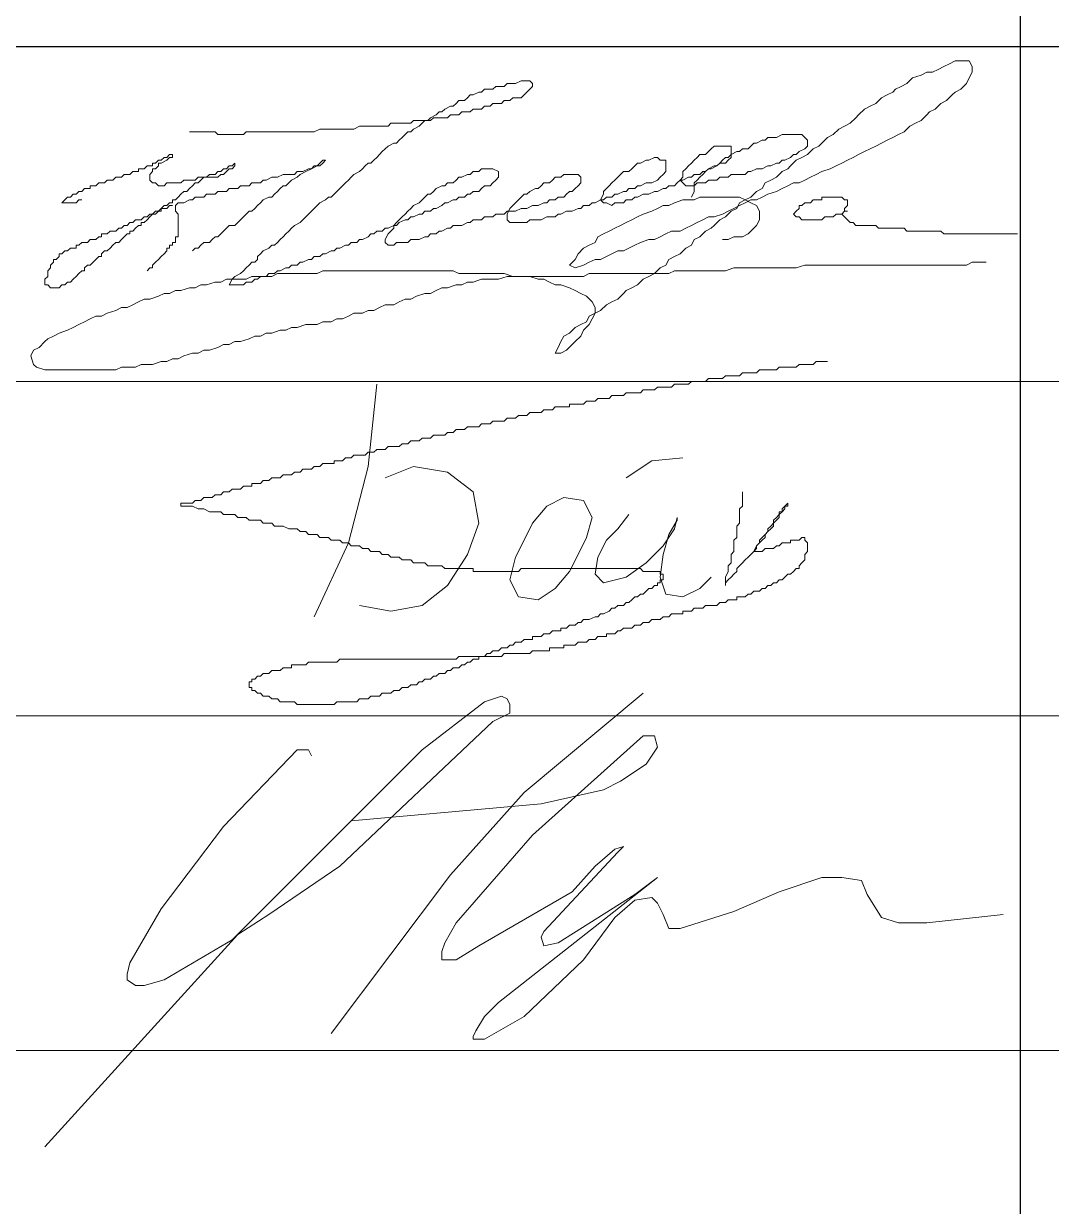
# Model space of a CAD drawing. Header units: millimetres. Extents: x 2294 to 908349, y -83289 to 219220.
# Drawn here: x 889264 to 890848, y 159701 to 161524 of the extents above; entities that cross this region are included whole.
import ezdxf

# ---------------------------------------------------------------- set-up
doc = ezdxf.new("R2010")
doc.units = ezdxf.units.MM
doc.layers.add('PDF _Геометрия', color=7, linetype='Continuous')

msp = doc.modelspace()

# ---------------------------------------------------------------- linework, layer by layer
at = {"layer": 'PDF _Геометрия', "lineweight": 30}
for points in [[(890800.5, 164072.1), (890800.5, 158393.4)], [(904230, 161488.5), (891836.6, 161488.5), (885121.8, 161488.5)]]:
    msp.add_lwpolyline(points, dxfattribs=at)
at = {"layer": 'PDF _Геометрия', "color": 5, "lineweight": 9}
for points in [[(890341.5, 161191.3), (890350.2, 161191.3), (890359, 161195.6), (890372.1, 161195.6), (890380.8, 161200), (890389.6, 161208.7), (890394, 161213.1), (890398.3, 161221.9), (890398.3, 161235), (890394, 161243.7), (890385.2, 161248.1), (890376.5, 161252.5), (890367.7, 161256.8), (890359, 161256.8), (890345.9, 161256.8), (890337.1, 161256.8), (890328.4, 161256.8), (890319.6, 161256.8), (890306.5, 161256.8), (890297.8, 161252.5), (890289, 161252.5), (890280.3, 161252.5), (890267.2, 161248.1), (890258.4, 161243.7), (890249.7, 161243.7), (890241, 161239.3), (890232.2, 161235), (890219.1, 161230.6), (890210.4, 161226.2), (890201.6, 161221.9), (890192.9, 161217.5), (890184.1, 161213.1), (890175.4, 161208.7), (890166.6, 161204.4), (890157.9, 161200), (890149.2, 161195.6), (890144.8, 161186.9), (890136, 161182.5), (890127.3, 161178.1), (890118.6, 161169.4), (890114.2, 161160.7), (890105.4, 161151.9), (890114.2, 161147.5), (890127.3, 161151.9), (890136, 161156.3), (890144.8, 161160.7), (890153.5, 161160.7), (890162.3, 161165), (890171, 161169.4), (890179.8, 161173.8), (890188.5, 161173.8), (890197.2, 161178.1), (890206, 161182.5), (890214.7, 161186.9), (890227.8, 161191.3), (890236.6, 161191.3), (890245.3, 161195.6), (890254.1, 161200), (890262.8, 161204.4), (890275.9, 161204.4), (890284.7, 161208.7), (890293.4, 161213.1), (890302.2, 161217.5), (890310.9, 161221.9), (890319.6, 161226.2), (890328.4, 161226.2), (890341.5, 161230.6), (890350.2, 161235), (890359, 161239.3), (890367.7, 161243.7), (890376.5, 161248.1), (890385.2, 161252.5), (890394, 161252.5), (890402.7, 161256.8), (890411.4, 161261.2), (890424.6, 161265.6), (890433.3, 161269.9), (890442, 161274.3), (890450.8, 161278.7), (890459.5, 161278.7), (890468.3, 161283.1), (890477, 161287.4), (890485.8, 161291.8), (890494.5, 161296.2), (890507.6, 161300.5), (890516.4, 161304.9), (890525.1, 161309.3), (890533.9, 161313.7), (890542.6, 161318), (890551.3, 161322.4), (890560.1, 161326.8), (890568.8, 161331.1), (890577.6, 161335.5), (890586.3, 161339.9), (890595.1, 161344.3), (890603.8, 161348.6), (890612.5, 161353), (890621.3, 161357.4), (890630, 161366.1), (890638.8, 161370.5), (890647.5, 161374.9), (890656.3, 161383.6), (890660.6, 161388), (890669.4, 161392.3), (890678.1, 161401.1), (890686.9, 161405.5), (890695.6, 161414.2), (890700, 161418.6), (890708.7, 161422.9), (890717.5, 161431.7), (890721.8, 161440.4), (890726.2, 161449.2), (890726.2, 161457.9), (890721.8, 161466.7), (890708.7, 161466.7), (890700, 161466.7), (890691.2, 161462.3), (890682.5, 161457.9), (890673.7, 161453.6), (890665, 161449.2), (890656.3, 161449.2), (890647.5, 161444.8), (890634.4, 161440.4), (890625.7, 161431.7), (890616.9, 161427.3), (890608.2, 161422.9), (890603.8, 161418.6), (890595.1, 161414.2), (890586.3, 161409.8), (890577.6, 161401.1), (890568.8, 161396.7), (890560.1, 161392.3), (890551.3, 161383.6), (890547, 161379.2), (890538.2, 161370.5), (890529.5, 161366.1), (890520.7, 161361.7), (890512, 161353), (890503.3, 161348.6), (890498.9, 161344.3), (890490.1, 161335.5), (890481.4, 161331.1), (890472.6, 161322.4), (890463.9, 161318), (890455.2, 161313.7), (890446.4, 161304.9), (890442, 161300.5), (890433.3, 161296.2), (890424.6, 161287.4), (890415.8, 161283.1), (890407.1, 161278.7), (890402.7, 161269.9), (890394, 161265.6), (890385.2, 161256.8), (890376.5, 161252.5), (890367.7, 161248.1), (890363.4, 161239.3), (890354.6, 161235), (890345.9, 161226.2), (890337.1, 161221.9), (890328.4, 161213.1), (890324, 161208.7), (890315.3, 161204.4), (890306.5, 161195.6), (890297.8, 161191.3), (890293.4, 161182.5), (890284.7, 161178.1), (890275.9, 161169.4), (890267.2, 161165), (890258.4, 161160.7), (890254.1, 161151.9), (890245.3, 161147.5), (890236.6, 161138.8), (890227.8, 161134.4), (890219.1, 161130.1), (890210.4, 161121.3), (890201.6, 161116.9), (890192.9, 161112.6), (890188.5, 161108.2), (890179.8, 161099.5), (890171, 161095.1), (890162.3, 161090.7), (890153.5, 161082), (890144.8, 161077.6), (890136, 161073.2), (890131.7, 161064.5), (890122.9, 161060.1), (890114.2, 161055.7), (890105.4, 161047), (890096.7, 161042.6), (890092.3, 161033.9), (890088, 161025.1), (890083.6, 161016.4), (890092.3, 161016.4), (890101.1, 161020.8), (890109.8, 161029.5), (890114.2, 161033.9), (890122.9, 161042.6), (890127.3, 161051.4), (890136, 161060.1), (890140.4, 161068.9), (890144.8, 161077.6), (890144.8, 161086.3), (890140.4, 161095.1), (890131.7, 161103.8), (890122.9, 161108.2), (890114.2, 161112.6), (890105.4, 161116.9), (890092.3, 161121.3), (890083.6, 161121.3), (890074.8, 161125.7), (890066.1, 161130.1), (890057.3, 161130.1), (890044.2, 161134.4), (890035.5, 161134.4), (890026.7, 161134.4), (890018, 161134.4), (890004.9, 161138.8), (889996.1, 161138.8), (889987.4, 161138.8), (889974.3, 161138.8), (889965.5, 161138.8), (889956.8, 161138.8), (889948.1, 161138.8), (889934.9, 161138.8), (889926.2, 161143.2), (889917.5, 161143.2), (889904.3, 161143.2), (889895.6, 161143.2), (889886.9, 161143.2), (889878.1, 161143.2), (889865, 161143.2), (889856.3, 161143.2), (889847.5, 161143.2), (889834.4, 161143.2), (889825.7, 161143.2), (889816.9, 161143.2), (889808.2, 161143.2), (889795.1, 161143.2), (889786.3, 161143.2), (889777.6, 161143.2), (889764.5, 161143.2), (889755.7, 161143.2), (889747, 161143.2), (889738.2, 161143.2), (889725.1, 161143.2), (889716.4, 161138.8), (889707.6, 161138.8), (889694.5, 161138.8), (889685.8, 161138.8), (889677, 161138.8), (889668.3, 161138.8), (889655.2, 161138.8), (889646.4, 161134.4), (889637.7, 161134.4), (889628.9, 161134.4), (889615.8, 161134.4), (889607.1, 161130.1), (889598.3, 161130.1), (889585.2, 161130.1), (889576.5, 161130.1), (889567.7, 161125.7), (889559, 161125.7), (889545.9, 161121.3), (889537.1, 161121.3), (889528.4, 161116.9), (889519.6, 161116.9), (889506.5, 161112.6), (889497.8, 161112.6), (889489, 161108.2), (889480.3, 161108.2), (889471.6, 161103.8), (889458.4, 161099.5), (889449.7, 161099.5), (889441, 161095.1), (889432.2, 161090.7), (889423.5, 161086.3), (889414.7, 161086.3), (889406, 161082), (889392.9, 161077.6), (889384.1, 161073.2), (889375.4, 161073.2), (889366.6, 161068.9), (889357.9, 161064.5), (889349.2, 161060.1), (889340.4, 161055.7), (889331.7, 161051.4), (889318.6, 161047), (889309.8, 161042.6), (889301.1, 161038.3), (889296.7, 161033.9), (889288, 161025.1), (889279.2, 161020.8), (889274.8, 161012), (889279.2, 160998.9), (889283.6, 160994.5), (889296.7, 160990.2), (889305.4, 160990.2), (889314.2, 160990.2), (889322.9, 160990.2), (889336, 160990.2), (889344.8, 160990.2), (889353.5, 160990.2), (889366.6, 160990.2), (889375.4, 160990.2), (889384.1, 160990.2), (889392.9, 160990.2), (889406, 160990.2), (889414.7, 160994.5), (889423.5, 160994.5), (889436.6, 160994.5), (889445.3, 160998.9), (889454.1, 160998.9), (889462.8, 160998.9), (889475.9, 161003.3), (889484.7, 161003.3), (889493.4, 161007.6), (889502.2, 161007.6), (889510.9, 161012), (889524, 161016.4), (889532.8, 161016.4), (889541.5, 161020.8), (889550.2, 161020.8), (889563.4, 161025.1), (889572.1, 161029.5), (889580.8, 161029.5), (889589.6, 161033.9), (889598.3, 161033.9), (889611.4, 161038.3), (889620.2, 161042.6), (889628.9, 161042.6), (889637.7, 161047), (889646.4, 161047), (889659.5, 161051.4), (889668.3, 161051.4), (889677, 161055.7), (889685.8, 161055.7), (889698.9, 161060.1), (889707.6, 161060.1), (889716.4, 161060.1), (889725.1, 161064.5), (889738.2, 161064.5), (889747, 161068.9), (889755.7, 161068.9), (889764.5, 161073.2), (889773.2, 161077.6), (889786.3, 161077.6), (889795.1, 161082), (889803.8, 161082), (889812.5, 161086.3), (889821.3, 161090.7), (889834.4, 161090.7), (889843.1, 161095.1), (889851.9, 161099.5), (889860.6, 161099.5), (889869.4, 161103.8), (889882.5, 161108.2), (889891.2, 161108.2), (889900, 161112.6), (889908.7, 161116.9), (889917.5, 161116.9), (889930.6, 161121.3), (889939.3, 161121.3), (889948.1, 161125.7), (889956.8, 161125.7), (889969.9, 161130.1), (889978.7, 161130.1), (889987.4, 161130.1), (889996.1, 161130.1), (890009.3, 161134.4), (890018, 161134.4), (890026.7, 161134.4), (890035.5, 161134.4), (890048.6, 161134.4), (890057.3, 161134.4), (890066.1, 161134.4), (890079.2, 161134.4), (890088, 161134.4), (890096.7, 161134.4), (890105.4, 161134.4), (890118.6, 161134.4), (890127.3, 161134.4), (890136, 161138.8), (890149.2, 161138.8), (890157.9, 161138.8), (890166.6, 161138.8), (890175.4, 161138.8), (890188.5, 161138.8), (890197.2, 161138.8), (890206, 161138.8), (890219.1, 161138.8), (890227.8, 161138.8), (890236.6, 161138.8), (890245.3, 161138.8), (890258.4, 161138.8), (890267.2, 161143.2), (890275.9, 161143.2), (890289, 161143.2), (890297.8, 161143.2), (890306.5, 161143.2), (890315.3, 161143.2), (890328.4, 161143.2), (890337.1, 161143.2), (890345.9, 161143.2), (890359, 161147.5), (890367.7, 161147.5), (890376.5, 161147.5), (890385.2, 161147.5), (890398.3, 161147.5), (890407.1, 161147.5), (890415.8, 161147.5), (890424.6, 161147.5), (890437.7, 161147.5), (890446.4, 161147.5), (890455.2, 161147.5), (890468.3, 161151.9), (890477, 161151.9), (890485.8, 161151.9), (890494.5, 161151.9), (890507.6, 161151.9), (890516.4, 161151.9), (890525.1, 161151.9), (890538.2, 161151.9), (890547, 161151.9), (890555.7, 161151.9), (890564.5, 161151.9), (890577.6, 161151.9), (890586.3, 161151.9), (890595.1, 161151.9), (890608.2, 161151.9), (890616.9, 161151.9), (890625.7, 161151.9), (890634.4, 161151.9), (890647.5, 161151.9), (890656.3, 161151.9), (890665, 161151.9), (890678.1, 161151.9), (890686.9, 161151.9), (890695.6, 161151.9), (890704.3, 161151.9), (890717.5, 161151.9), (890726.2, 161156.3), (890734.9, 161156.3), (890748.1, 161156.3)], [(889519.6, 161357.4), (889528.4, 161357.4), (889532.8, 161357.4), (889541.5, 161357.4), (889545.9, 161357.4), (889550.2, 161357.4), (889559, 161357.4), (889563.4, 161353), (889572.1, 161353), (889576.5, 161353), (889585.2, 161353), (889589.6, 161353), (889594, 161353), (889602.7, 161353), (889607.1, 161357.4), (889615.8, 161357.4), (889620.2, 161357.4), (889624.6, 161357.4), (889633.3, 161357.4), (889637.7, 161357.4), (889646.4, 161357.4), (889650.8, 161357.4), (889659.5, 161357.4), (889663.9, 161357.4), (889668.3, 161357.4), (889677, 161357.4), (889681.4, 161357.4), (889690.1, 161357.4), (889694.5, 161357.4), (889698.9, 161357.4), (889707.6, 161357.4), (889712, 161357.4), (889720.7, 161361.7), (889725.1, 161361.7), (889729.5, 161361.7), (889738.2, 161361.7), (889742.6, 161361.7), (889751.3, 161361.7), (889755.7, 161361.7), (889764.5, 161361.7), (889768.8, 161361.7), (889773.2, 161361.7), (889781.9, 161366.1), (889786.3, 161366.1), (889795.1, 161366.1), (889799.4, 161366.1), (889803.8, 161366.1), (889812.5, 161366.1), (889816.9, 161366.1), (889825.7, 161366.1), (889830, 161370.5), (889834.4, 161370.5), (889843.1, 161370.5), (889847.5, 161370.5), (889856.3, 161370.5), (889860.6, 161370.5), (889865, 161374.9), (889873.7, 161374.9), (889878.1, 161374.9), (889886.9, 161374.9), (889891.2, 161374.9), (889895.6, 161379.2), (889904.3, 161379.2), (889908.7, 161379.2), (889917.5, 161379.2), (889921.8, 161383.6), (889926.2, 161383.6), (889934.9, 161383.6), (889939.3, 161388), (889948.1, 161388), (889952.4, 161388), (889956.8, 161392.3), (889965.5, 161392.3), (889969.9, 161392.3), (889974.3, 161396.7), (889983, 161396.7), (889987.4, 161401.1), (889996.1, 161401.1), (890000.5, 161401.1), (890004.9, 161405.5), (890013.6, 161405.5), (890018, 161409.8), (890022.4, 161409.8), (890031.1, 161409.8), (890035.5, 161414.2), (890039.9, 161418.6), (890044.2, 161422.9), (890048.6, 161427.3), (890048.6, 161431.7), (890044.2, 161436.1), (890035.5, 161436.1), (890031.1, 161436.1), (890022.4, 161431.7), (890018, 161431.7), (890009.3, 161431.7), (890004.9, 161427.3), (890000.5, 161427.3), (889991.8, 161427.3), (889987.4, 161422.9), (889983, 161422.9), (889974.3, 161422.9), (889969.9, 161418.6), (889965.5, 161418.6), (889956.8, 161414.2), (889952.4, 161414.2), (889948.1, 161409.8), (889943.7, 161405.5), (889934.9, 161405.5), (889930.6, 161401.1), (889926.2, 161396.7), (889921.8, 161396.7), (889913.1, 161392.3), (889908.7, 161388), (889904.3, 161388), (889900, 161383.6), (889891.2, 161379.2), (889886.9, 161374.9), (889882.5, 161374.9), (889878.1, 161370.5), (889873.7, 161366.1), (889865, 161361.7), (889860.6, 161357.4), (889856.3, 161357.4), (889851.9, 161353), (889847.5, 161348.6), (889843.1, 161344.3), (889838.8, 161339.9), (889834.4, 161339.9), (889825.7, 161335.5), (889821.3, 161331.1), (889816.9, 161326.8), (889812.5, 161322.4), (889808.2, 161318), (889803.8, 161313.7), (889799.4, 161309.3), (889795.1, 161309.3), (889790.7, 161304.9), (889786.3, 161300.5), (889781.9, 161296.2), (889773.2, 161291.8), (889768.8, 161287.4), (889764.5, 161283.1), (889760.1, 161278.7), (889755.7, 161274.3), (889751.3, 161269.9), (889747, 161265.6), (889742.6, 161261.2), (889738.2, 161256.8), (889733.9, 161256.8), (889729.5, 161252.5), (889720.7, 161248.1), (889716.4, 161243.7), (889712, 161239.3), (889707.6, 161235), (889703.3, 161230.6), (889698.9, 161226.2), (889694.5, 161221.9), (889690.1, 161217.5), (889681.4, 161213.1), (889677, 161208.7), (889672.7, 161204.4), (889668.3, 161200), (889663.9, 161195.6), (889659.5, 161191.3), (889655.2, 161186.9), (889650.8, 161182.5), (889646.4, 161182.5), (889642.1, 161178.1), (889633.3, 161173.8), (889628.9, 161169.4), (889624.6, 161165), (889624.6, 161160.7), (889620.2, 161156.3), (889615.8, 161156.3), (889611.4, 161151.9), (889607.1, 161147.5), (889602.7, 161143.2), (889598.3, 161138.8), (889589.6, 161134.4), (889585.2, 161130.1), (889580.8, 161121.3), (889585.2, 161121.3), (889589.6, 161121.3), (889598.3, 161121.3), (889602.7, 161121.3), (889607.1, 161125.7), (889615.8, 161125.7), (889620.2, 161130.1), (889624.6, 161130.1), (889628.9, 161134.4), (889637.7, 161134.4), (889642.1, 161138.8), (889650.8, 161138.8), (889655.2, 161143.2), (889659.5, 161143.2), (889668.3, 161147.5), (889672.7, 161147.5), (889677, 161151.9), (889685.8, 161151.9), (889690.1, 161156.3), (889694.5, 161156.3), (889703.3, 161160.7), (889707.6, 161160.7), (889712, 161165), (889720.7, 161165), (889725.1, 161169.4), (889729.5, 161169.4), (889738.2, 161173.8), (889742.6, 161173.8), (889747, 161178.1), (889751.3, 161178.1), (889760.1, 161182.5), (889764.5, 161182.5), (889768.8, 161186.9), (889777.6, 161186.9), (889781.9, 161191.3), (889786.3, 161191.3), (889795.1, 161195.6), (889799.4, 161200), (889803.8, 161200), (889808.2, 161204.4), (889816.9, 161204.4), (889821.3, 161208.7), (889825.7, 161208.7), (889834.4, 161213.1), (889838.8, 161213.1), (889843.1, 161217.5), (889851.9, 161221.9), (889856.3, 161221.9), (889860.6, 161226.2), (889865, 161226.2), (889873.7, 161230.6), (889878.1, 161230.6), (889882.5, 161235), (889891.2, 161235), (889895.6, 161239.3), (889900, 161239.3), (889908.7, 161243.7), (889913.1, 161248.1), (889917.5, 161248.1), (889926.2, 161252.5), (889930.6, 161252.5), (889934.9, 161256.8), (889943.7, 161256.8), (889948.1, 161261.2), (889952.4, 161261.2), (889956.8, 161265.6), (889965.5, 161265.6), (889969.9, 161269.9), (889974.3, 161274.3), (889983, 161274.3), (889987.4, 161278.7), (889991.8, 161283.1), (889996.1, 161287.4), (889996.1, 161291.8), (889996.1, 161296.2), (889987.4, 161300.5), (889983, 161300.5), (889974.3, 161300.5), (889969.9, 161300.5), (889965.5, 161296.2), (889956.8, 161296.2), (889952.4, 161291.8), (889948.1, 161291.8), (889939.3, 161287.4), (889934.9, 161287.4), (889930.6, 161283.1), (889926.2, 161278.7), (889917.5, 161278.7), (889913.1, 161274.3), (889908.7, 161274.3), (889900, 161269.9), (889895.6, 161265.6), (889891.2, 161261.2), (889886.9, 161261.2), (889882.5, 161256.8), (889878.1, 161252.5), (889873.7, 161248.1), (889865, 161243.7), (889860.6, 161239.3), (889856.3, 161235), (889851.9, 161230.6), (889847.5, 161226.2), (889843.1, 161221.9), (889838.8, 161217.5), (889834.4, 161213.1), (889834.4, 161208.7), (889830, 161204.4), (889825.7, 161200), (889821.3, 161191.3), (889821.3, 161186.9), (889825.7, 161182.5), (889834.4, 161182.5), (889838.8, 161186.9), (889843.1, 161186.9), (889851.9, 161186.9), (889856.3, 161186.9), (889860.6, 161191.3), (889869.4, 161191.3), (889873.7, 161191.3), (889882.5, 161195.6), (889886.9, 161195.6), (889891.2, 161200), (889900, 161200), (889904.3, 161204.4), (889908.7, 161204.4), (889917.5, 161208.7), (889921.8, 161208.7), (889926.2, 161213.1), (889934.9, 161213.1), (889939.3, 161213.1), (889948.1, 161217.5), (889952.4, 161217.5), (889956.8, 161221.9), (889965.5, 161221.9), (889969.9, 161221.9), (889974.3, 161226.2), (889983, 161226.2), (889987.4, 161226.2), (889991.8, 161230.6), (890000.5, 161230.6), (890004.9, 161230.6), (890009.3, 161235), (890018, 161235), (890022.4, 161235), (890031.1, 161239.3), (890035.5, 161239.3), (890039.9, 161239.3), (890048.6, 161243.7), (890053, 161243.7), (890057.3, 161243.7), (890066.1, 161248.1), (890070.5, 161248.1), (890074.8, 161252.5), (890083.6, 161252.5), (890088, 161256.8), (890096.7, 161256.8), (890101.1, 161261.2), (890105.4, 161265.6), (890109.8, 161265.6), (890114.2, 161269.9), (890118.6, 161274.3), (890122.9, 161278.7), (890122.9, 161287.4), (890118.6, 161291.8), (890114.2, 161291.8), (890109.8, 161291.8), (890101.1, 161291.8), (890096.7, 161291.8), (890092.3, 161287.4), (890083.6, 161287.4), (890079.2, 161283.1), (890074.8, 161278.7), (890066.1, 161278.7), (890061.7, 161274.3), (890057.3, 161269.9), (890053, 161269.9), (890044.2, 161265.6), (890039.9, 161261.2), (890035.5, 161261.2), (890031.1, 161256.8), (890026.7, 161252.5), (890022.4, 161248.1), (890018, 161243.7), (890013.6, 161239.3), (890009.3, 161230.6), (890009.3, 161226.2), (890009.3, 161221.9), (890013.6, 161217.5), (890022.4, 161217.5), (890026.7, 161217.5), (890035.5, 161217.5), (890039.9, 161217.5), (890044.2, 161221.9), (890053, 161221.9), (890057.3, 161221.9), (890061.7, 161221.9), (890070.5, 161226.2), (890074.8, 161226.2), (890083.6, 161226.2), (890088, 161230.6), (890092.3, 161230.6), (890101.1, 161235), (890105.4, 161235), (890109.8, 161235), (890118.6, 161239.3), (890122.9, 161239.3), (890127.3, 161243.7), (890136, 161243.7), (890140.4, 161248.1), (890144.8, 161248.1), (890153.5, 161252.5), (890157.9, 161252.5), (890162.3, 161256.8), (890171, 161256.8), (890175.4, 161261.2), (890179.8, 161261.2), (890188.5, 161265.6), (890192.9, 161265.6), (890197.2, 161269.9), (890206, 161269.9), (890210.4, 161274.3), (890214.7, 161274.3), (890223.5, 161278.7), (890227.8, 161278.7), (890232.2, 161278.7), (890241, 161283.1), (890245.3, 161287.4), (890249.7, 161291.8), (890254.1, 161296.2), (890254.1, 161300.5), (890254.1, 161304.9), (890254.1, 161313.7), (890245.3, 161313.7), (890241, 161318), (890236.6, 161318), (890227.8, 161313.7), (890223.5, 161313.7), (890214.7, 161309.3), (890210.4, 161309.3), (890206, 161304.9), (890201.6, 161300.5), (890197.2, 161296.2), (890188.5, 161296.2), (890184.1, 161291.8), (890179.8, 161287.4), (890175.4, 161283.1), (890171, 161278.7), (890166.6, 161274.3), (890162.3, 161269.9), (890157.9, 161265.6), (890157.9, 161261.2), (890153.5, 161252.5), (890157.9, 161248.1), (890162.3, 161248.1), (890171, 161243.7), (890175.4, 161248.1), (890184.1, 161248.1), (890188.5, 161248.1), (890192.9, 161252.5), (890201.6, 161252.5), (890206, 161256.8), (890210.4, 161256.8), (890219.1, 161261.2), (890223.5, 161261.2), (890227.8, 161261.2), (890236.6, 161265.6), (890241, 161265.6), (890249.7, 161269.9), (890254.1, 161269.9), (890258.4, 161274.3), (890267.2, 161274.3), (890271.6, 161278.7), (890275.9, 161283.1), (890280.3, 161283.1), (890289, 161287.4), (890293.4, 161287.4), (890297.8, 161291.8), (890306.5, 161291.8), (890310.9, 161296.2), (890315.3, 161296.2), (890319.6, 161300.5), (890328.4, 161304.9), (890332.8, 161304.9), (890337.1, 161309.3), (890345.9, 161309.3), (890350.2, 161313.7), (890354.6, 161318), (890354.6, 161322.4), (890354.6, 161331.1), (890354.6, 161335.5), (890350.2, 161335.5), (890341.5, 161335.5), (890337.1, 161335.5), (890328.4, 161335.5), (890324, 161331.1), (890319.6, 161326.8), (890315.3, 161322.4), (890306.5, 161322.4), (890302.2, 161318), (890297.8, 161313.7), (890293.4, 161309.3), (890289, 161304.9), (890284.7, 161300.5), (890280.3, 161296.2), (890280.3, 161287.4), (890275.9, 161283.1), (890280.3, 161278.7), (890284.7, 161274.3), (890289, 161274.3), (890297.8, 161274.3), (890302.2, 161278.7), (890310.9, 161278.7), (890315.3, 161278.7), (890319.6, 161283.1), (890328.4, 161283.1), (890332.8, 161283.1), (890337.1, 161287.4), (890345.9, 161287.4), (890350.2, 161287.4), (890354.6, 161291.8), (890363.4, 161291.8), (890367.7, 161291.8), (890376.5, 161291.8), (890380.8, 161296.2), (890385.2, 161296.2), (890394, 161300.5), (890398.3, 161300.5), (890402.7, 161300.5), (890411.4, 161304.9), (890415.8, 161304.9), (890424.6, 161309.3), (890428.9, 161309.3), (890433.3, 161313.7), (890437.7, 161313.7), (890446.4, 161318), (890450.8, 161322.4), (890455.2, 161322.4), (890459.5, 161326.8), (890468.3, 161331.1), (890472.6, 161335.5), (890472.6, 161339.9), (890472.6, 161344.3), (890468.3, 161348.6), (890463.9, 161353), (890455.2, 161353), (890450.8, 161353), (890442, 161353), (890437.7, 161353), (890433.3, 161353), (890424.6, 161348.6), (890420.2, 161348.6), (890411.4, 161348.6), (890407.1, 161344.3), (890402.7, 161344.3), (890394, 161339.9), (890389.6, 161339.9), (890385.2, 161335.5), (890380.8, 161331.1), (890372.1, 161331.1), (890367.7, 161326.8), (890363.4, 161326.8), (890354.6, 161322.4), (890350.2, 161318), (890345.9, 161318), (890341.5, 161313.7), (890337.1, 161309.3), (890332.8, 161304.9), (890324, 161300.5), (890319.6, 161300.5), (890315.3, 161296.2), (890310.9, 161291.8), (890306.5, 161287.4), (890302.2, 161283.1), (890297.8, 161278.7), (890297.8, 161269.9), (890297.8, 161265.6), (890293.4, 161256.8)], [(889353.5, 161252.5), (889349.2, 161252.5), (889344.8, 161248.1), (889340.4, 161248.1), (889336, 161248.1), (889331.7, 161248.1), (889327.3, 161248.1), (889322.9, 161248.1), (889327.3, 161252.5), (889331.7, 161256.8), (889336, 161256.8), (889340.4, 161261.2), (889344.8, 161261.2), (889349.2, 161265.6), (889353.5, 161265.6), (889357.9, 161269.9), (889362.3, 161269.9), (889366.6, 161269.9), (889366.6, 161274.3), (889371, 161274.3), (889375.4, 161274.3), (889379.8, 161278.7), (889384.1, 161278.7), (889388.5, 161278.7), (889392.9, 161283.1), (889397.2, 161283.1), (889401.6, 161283.1), (889406, 161287.4), (889410.4, 161287.4), (889414.7, 161287.4), (889419.1, 161291.8), (889423.5, 161291.8), (889427.8, 161291.8), (889432.2, 161296.2), (889436.6, 161296.2), (889441, 161296.2), (889441, 161300.5), (889445.3, 161300.5), (889449.7, 161300.5), (889454.1, 161304.9), (889458.4, 161304.9), (889462.8, 161304.9), (889462.8, 161309.3), (889467.2, 161309.3), (889471.6, 161313.7), (889475.9, 161313.7), (889480.3, 161318), (889484.7, 161318), (889489, 161322.4), (889493.4, 161322.4), (889493.4, 161318), (889489, 161318), (889484.7, 161313.7), (889475.9, 161309.3), (889471.6, 161309.3), (889471.6, 161304.9), (889467.2, 161300.5), (889462.8, 161300.5), (889462.8, 161296.2), (889458.4, 161291.8), (889458.4, 161287.4), (889458.4, 161283.1), (889462.8, 161278.7), (889467.2, 161278.7), (889471.6, 161274.3), (889475.9, 161274.3), (889480.3, 161274.3), (889484.7, 161278.7), (889489, 161278.7), (889493.4, 161278.7), (889497.8, 161278.7), (889502.2, 161278.7), (889506.5, 161278.7), (889510.9, 161283.1), (889515.3, 161283.1), (889519.6, 161283.1), (889524, 161283.1), (889528.4, 161283.1), (889532.8, 161287.4), (889537.1, 161287.4), (889541.5, 161287.4), (889545.9, 161287.4), (889550.2, 161287.4), (889554.6, 161287.4), (889559, 161287.4), (889563.4, 161287.4), (889567.7, 161291.8), (889572.1, 161291.8), (889576.5, 161296.2), (889580.8, 161300.5), (889585.2, 161300.5), (889589.6, 161304.9), (889589.6, 161309.3), (889585.2, 161304.9), (889580.8, 161304.9), (889576.5, 161300.5), (889572.1, 161300.5), (889567.7, 161296.2), (889563.4, 161296.2), (889559, 161291.8), (889554.6, 161291.8), (889550.2, 161291.8), (889545.9, 161287.4), (889541.5, 161287.4), (889537.1, 161283.1), (889532.8, 161278.7), (889528.4, 161278.7), (889524, 161274.3), (889519.6, 161269.9), (889515.3, 161265.6), (889510.9, 161265.6), (889506.5, 161261.2), (889502.2, 161256.8), (889497.8, 161252.5), (889493.4, 161252.5), (889493.4, 161248.1), (889489, 161248.1), (889484.7, 161243.7), (889480.3, 161243.7), (889475.9, 161239.3), (889475.9, 161235), (889471.6, 161235), (889467.2, 161230.6), (889462.8, 161230.6), (889458.4, 161226.2), (889454.1, 161221.9), (889449.7, 161217.5), (889445.3, 161217.5), (889445.3, 161213.1), (889441, 161213.1), (889436.6, 161208.7), (889432.2, 161204.4), (889427.8, 161204.4), (889427.8, 161200), (889423.5, 161200), (889419.1, 161195.6), (889414.7, 161191.3), (889410.4, 161186.9), (889406, 161186.9), (889401.6, 161182.5), (889397.2, 161178.1), (889392.9, 161173.8), (889388.5, 161173.8), (889384.1, 161169.4), (889384.1, 161165), (889379.8, 161165), (889375.4, 161160.7), (889371, 161156.3), (889366.6, 161151.9), (889362.3, 161151.9), (889357.9, 161147.5), (889357.9, 161143.2), (889353.5, 161143.2), (889349.2, 161138.8), (889344.8, 161134.4), (889340.4, 161130.1), (889336, 161125.7), (889331.7, 161125.7), (889327.3, 161121.3), (889322.9, 161121.3), (889318.6, 161116.9), (889314.2, 161116.9), (889309.8, 161116.9), (889305.4, 161116.9), (889301.1, 161121.3), (889296.7, 161121.3), (889296.7, 161125.7), (889296.7, 161130.1), (889301.1, 161134.4), (889301.1, 161138.8), (889301.1, 161143.2), (889305.4, 161147.5), (889305.4, 161151.9), (889309.8, 161156.3), (889309.8, 161160.7), (889314.2, 161160.7), (889318.6, 161165), (889318.6, 161169.4), (889322.9, 161169.4), (889327.3, 161173.8), (889331.7, 161173.8), (889336, 161178.1), (889340.4, 161178.1), (889344.8, 161178.1), (889344.8, 161182.5), (889349.2, 161182.5), (889353.5, 161186.9), (889357.9, 161186.9), (889362.3, 161186.9), (889366.6, 161191.3), (889371, 161191.3), (889375.4, 161191.3), (889379.8, 161195.6), (889384.1, 161195.6), (889384.1, 161200), (889388.5, 161200), (889392.9, 161200), (889397.2, 161204.4), (889401.6, 161204.4), (889406, 161204.4), (889410.4, 161208.7), (889414.7, 161208.7), (889419.1, 161213.1), (889423.5, 161213.1), (889427.8, 161217.5), (889432.2, 161217.5), (889436.6, 161221.9), (889441, 161221.9), (889445.3, 161221.9), (889449.7, 161226.2), (889454.1, 161226.2), (889458.4, 161230.6), (889462.8, 161230.6), (889467.2, 161235), (889471.6, 161235), (889475.9, 161239.3), (889480.3, 161239.3), (889484.7, 161239.3), (889489, 161243.7), (889493.4, 161243.7)], [(889454.1, 161143.2), (889458.4, 161147.5), (889462.8, 161147.5), (889462.8, 161151.9), (889467.2, 161156.3), (889471.6, 161160.7), (889475.9, 161165), (889480.3, 161169.4), (889484.7, 161173.8), (889484.7, 161178.1), (889489, 161178.1), (889489, 161182.5), (889493.4, 161182.5), (889493.4, 161186.9), (889497.8, 161186.9), (889497.8, 161191.3), (889497.8, 161195.6), (889502.2, 161195.6), (889502.2, 161200), (889502.2, 161204.4), (889502.2, 161208.7), (889502.2, 161213.1), (889502.2, 161217.5), (889502.2, 161221.9), (889502.2, 161226.2), (889502.2, 161230.6), (889497.8, 161235), (889497.8, 161239.3), (889497.8, 161243.7), (889502.2, 161248.1), (889506.5, 161248.1), (889510.9, 161248.1), (889519.6, 161252.5), (889524, 161252.5), (889528.4, 161256.8), (889537.1, 161256.8), (889541.5, 161256.8), (889545.9, 161261.2), (889554.6, 161261.2), (889559, 161261.2), (889563.4, 161265.6), (889572.1, 161265.6), (889576.5, 161265.6), (889580.8, 161269.9), (889589.6, 161269.9), (889594, 161269.9), (889598.3, 161274.3), (889602.7, 161274.3), (889611.4, 161274.3), (889615.8, 161278.7), (889620.2, 161278.7), (889628.9, 161278.7), (889633.3, 161283.1), (889637.7, 161283.1), (889646.4, 161287.4), (889650.8, 161287.4), (889655.2, 161287.4), (889663.9, 161291.8), (889668.3, 161291.8), (889672.7, 161291.8), (889681.4, 161291.8), (889685.8, 161296.2), (889690.1, 161296.2), (889694.5, 161296.2), (889703.3, 161300.5), (889707.6, 161300.5), (889712, 161304.9), (889720.7, 161304.9), (889725.1, 161309.3), (889729.5, 161313.7), (889725.1, 161313.7), (889720.7, 161309.3), (889716.4, 161304.9), (889707.6, 161300.5), (889698.9, 161296.2), (889690.1, 161291.8), (889685.8, 161287.4), (889677, 161283.1), (889672.7, 161278.7), (889668.3, 161274.3), (889663.9, 161274.3), (889659.5, 161269.9), (889655.2, 161265.6), (889650.8, 161261.2), (889646.4, 161256.8), (889642.1, 161256.8), (889633.3, 161252.5), (889628.9, 161248.1), (889624.6, 161243.7), (889620.2, 161239.3), (889615.8, 161235), (889611.4, 161235), (889607.1, 161230.6), (889602.7, 161226.2), (889598.3, 161221.9), (889594, 161217.5), (889589.6, 161213.1), (889580.8, 161213.1), (889576.5, 161208.7), (889572.1, 161204.4), (889567.7, 161200), (889563.4, 161195.6), (889559, 161195.6), (889554.6, 161191.3), (889550.2, 161186.9), (889541.5, 161186.9), (889537.1, 161182.5), (889532.8, 161178.1), (889528.4, 161178.1), (889524, 161173.8)], [(890796.1, 161200), (890791.8, 161200), (890787.4, 161200), (890783, 161200), (890778.7, 161200), (890774.3, 161200), (890769.9, 161200), (890765.5, 161200), (890761.2, 161200), (890756.8, 161200), (890752.4, 161200), (890748.1, 161200), (890743.7, 161200), (890739.3, 161200), (890734.9, 161200), (890730.6, 161200), (890726.2, 161200), (890721.8, 161200), (890717.5, 161200), (890713.1, 161200), (890708.7, 161200), (890704.3, 161200), (890700, 161200), (890695.6, 161200), (890691.2, 161200), (890686.9, 161200), (890682.5, 161200), (890678.1, 161204.4), (890673.7, 161204.4), (890669.4, 161204.4), (890665, 161204.4), (890660.6, 161204.4), (890656.3, 161204.4), (890651.9, 161204.4), (890647.5, 161204.4), (890643.1, 161204.4), (890638.8, 161204.4), (890634.4, 161204.4), (890630, 161204.4), (890625.7, 161204.4), (890621.3, 161208.7), (890616.9, 161208.7), (890612.5, 161208.7), (890608.2, 161208.7), (890603.8, 161208.7), (890599.4, 161208.7), (890595.1, 161208.7), (890590.7, 161208.7), (890586.3, 161208.7), (890581.9, 161208.7), (890577.6, 161213.1), (890573.2, 161213.1), (890568.8, 161213.1), (890564.5, 161213.1), (890560.1, 161213.1), (890555.7, 161213.1), (890551.3, 161213.1), (890547, 161213.1), (890542.6, 161217.5), (890538.2, 161217.5), (890533.9, 161221.9), (890529.5, 161226.2), (890525.1, 161230.6), (890529.5, 161235), (890529.5, 161239.3), (890533.9, 161243.7), (890533.9, 161248.1), (890533.9, 161252.5), (890529.5, 161252.5), (890525.1, 161256.8), (890520.7, 161256.8), (890516.4, 161256.8), (890512, 161256.8), (890507.6, 161256.8), (890503.3, 161256.8), (890498.9, 161256.8), (890494.5, 161256.8), (890494.5, 161252.5), (890490.1, 161252.5), (890485.8, 161252.5), (890481.4, 161252.5), (890477, 161248.1), (890472.6, 161248.1), (890468.3, 161248.1), (890463.9, 161243.7), (890459.5, 161243.7), (890459.5, 161239.3), (890455.2, 161235), (890450.8, 161230.6), (890455.2, 161226.2), (890459.5, 161226.2), (890463.9, 161221.9), (890468.3, 161221.9), (890472.6, 161221.9), (890477, 161221.9), (890481.4, 161221.9), (890485.8, 161221.9), (890490.1, 161221.9), (890494.5, 161221.9), (890498.9, 161226.2), (890503.3, 161226.2), (890507.6, 161226.2), (890512, 161226.2), (890516.4, 161230.6), (890520.7, 161230.6), (890525.1, 161230.6), (890529.5, 161235), (890533.9, 161235)], [(890372.1, 160802.2), (890372.1, 160797.8), (890372.1, 160793.4), (890372.1, 160789.1), (890372.1, 160784.7), (890372.1, 160780.3), (890367.7, 160776), (890367.7, 160771.6), (890367.7, 160767.2), (890367.7, 160762.8), (890367.7, 160758.5), (890367.7, 160754.1), (890363.4, 160749.7), (890363.4, 160745.4), (890363.4, 160741), (890363.4, 160736.6), (890363.4, 160732.2), (890359, 160727.9), (890359, 160723.5), (890359, 160719.1), (890359, 160714.8), (890359, 160710.4), (890354.6, 160706), (890354.6, 160701.6), (890354.6, 160697.3), (890354.6, 160692.9), (890350.2, 160688.5), (890350.2, 160684.2), (890350.2, 160679.8), (890345.9, 160671), (890345.9, 160666.7), (890345.9, 160662.3), (890345.9, 160657.9), (890345.9, 160662.3), (890350.2, 160666.7), (890354.6, 160671), (890359, 160675.4), (890363.4, 160679.8), (890363.4, 160684.2), (890367.7, 160688.5), (890372.1, 160692.9), (890376.5, 160697.3), (890380.8, 160701.6), (890385.2, 160706), (890389.6, 160710.4), (890394, 160714.8), (890394, 160719.1), (890398.3, 160723.5), (890402.7, 160727.9), (890407.1, 160732.2), (890407.1, 160736.6), (890411.4, 160741), (890415.8, 160745.4), (890420.2, 160749.7), (890420.2, 160754.1), (890424.6, 160758.5), (890428.9, 160762.8), (890428.9, 160767.2), (890433.3, 160771.6), (890437.7, 160776), (890437.7, 160780.3), (890442, 160780.3), (890442, 160784.7), (890437.7, 160780.3), (890433.3, 160776), (890433.3, 160771.6), (890428.9, 160771.6), (890428.9, 160767.2), (890424.6, 160762.8), (890420.2, 160758.5), (890420.2, 160754.1), (890415.8, 160749.7), (890411.4, 160745.4), (890411.4, 160741), (890407.1, 160736.6), (890402.7, 160732.2), (890398.3, 160727.9), (890398.3, 160723.5), (890394, 160719.1), (890389.6, 160710.4), (890394, 160710.4), (890398.3, 160710.4), (890402.7, 160710.4), (890407.1, 160714.8), (890411.4, 160714.8), (890415.8, 160714.8), (890420.2, 160714.8), (890424.6, 160719.1), (890428.9, 160719.1), (890433.3, 160723.5), (890437.7, 160723.5), (890442, 160723.5), (890446.4, 160723.5), (890446.4, 160727.9), (890450.8, 160727.9), (890455.2, 160727.9), (890459.5, 160727.9), (890463.9, 160732.2), (890468.3, 160732.2), (890468.3, 160727.9), (890472.6, 160723.5), (890472.6, 160719.1), (890472.6, 160714.8), (890472.6, 160710.4), (890468.3, 160706), (890468.3, 160701.6), (890468.3, 160697.3), (890463.9, 160692.9), (890459.5, 160688.5), (890459.5, 160684.2), (890455.2, 160684.2), (890450.8, 160679.8), (890446.4, 160675.4), (890442, 160675.4), (890437.7, 160671), (890433.3, 160666.7), (890428.9, 160666.7), (890424.6, 160662.3), (890420.2, 160662.3), (890415.8, 160657.9), (890411.4, 160657.9), (890407.1, 160653.6), (890402.7, 160653.6), (890398.3, 160649.2), (890394, 160649.2), (890389.6, 160649.2), (890385.2, 160644.8), (890380.8, 160644.8), (890376.5, 160640.4), (890372.1, 160640.4), (890367.7, 160640.4), (890363.4, 160640.4), (890363.4, 160636.1), (890359, 160636.1), (890354.6, 160636.1), (890350.2, 160636.1), (890345.9, 160631.7), (890341.5, 160631.7), (890337.1, 160631.7), (890332.8, 160627.3), (890328.4, 160627.3), (890324, 160627.3), (890319.6, 160627.3), (890315.3, 160627.3), (890310.9, 160623), (890306.5, 160623), (890302.2, 160623), (890297.8, 160623), (890293.4, 160618.6), (890289, 160618.6), (890284.7, 160618.6), (890280.3, 160618.6), (890280.3, 160614.2), (890275.9, 160614.2), (890271.6, 160614.2), (890267.2, 160614.2), (890262.8, 160614.2), (890258.4, 160609.8), (890254.1, 160609.8), (890249.7, 160609.8), (890245.3, 160605.5), (890241, 160605.5), (890236.6, 160605.5), (890232.2, 160605.5), (890227.8, 160601.1), (890223.5, 160601.1), (890219.1, 160601.1), (890214.7, 160596.7), (890210.4, 160596.7), (890206, 160596.7), (890201.6, 160592.4), (890197.2, 160592.4), (890192.9, 160592.4), (890188.5, 160592.4), (890184.1, 160588), (890179.8, 160588), (890175.4, 160583.6), (890171, 160583.6), (890166.6, 160583.6), (890162.3, 160583.6), (890162.3, 160579.2), (890157.9, 160579.2), (890153.5, 160579.2), (890149.2, 160579.2), (890144.8, 160574.9), (890140.4, 160574.9), (890136, 160574.9), (890131.7, 160570.5), (890127.3, 160570.5), (890122.9, 160570.5), (890118.6, 160570.5), (890114.2, 160566.1), (890109.8, 160566.1), (890105.4, 160566.1), (890101.1, 160566.1), (890096.7, 160566.1), (890096.7, 160561.7), (890092.3, 160561.7), (890088, 160561.7), (890083.6, 160561.7), (890079.2, 160561.7), (890074.8, 160561.7), (890074.8, 160557.4), (890070.5, 160557.4), (890066.1, 160557.4), (890061.7, 160557.4), (890057.3, 160557.4), (890053, 160557.4), (890048.6, 160557.4), (890044.2, 160553), (890039.9, 160553), (890035.5, 160553), (890031.1, 160553), (890026.7, 160553), (890022.4, 160553), (890018, 160553), (890013.6, 160553), (890009.3, 160553), (890004.9, 160553), (890000.5, 160548.6), (889996.1, 160548.6), (889991.8, 160548.6), (889987.4, 160548.6), (889983, 160548.6), (889978.7, 160548.6), (889974.3, 160548.6), (889969.9, 160548.6), (889965.5, 160548.6), (889961.2, 160548.6), (889956.8, 160548.6), (889952.4, 160548.6), (889948.1, 160548.6), (889943.7, 160548.6), (889939.3, 160548.6), (889934.9, 160548.6), (889930.6, 160544.3), (889926.2, 160544.3), (889921.8, 160544.3), (889917.5, 160544.3), (889913.1, 160544.3), (889908.7, 160544.3), (889904.3, 160544.3), (889900, 160544.3), (889895.6, 160544.3), (889891.2, 160544.3), (889886.9, 160544.3), (889882.5, 160544.3), (889878.1, 160544.3), (889873.7, 160544.3), (889869.4, 160544.3), (889865, 160544.3), (889860.6, 160544.3), (889856.3, 160544.3), (889851.9, 160544.3), (889847.5, 160544.3), (889843.1, 160544.3), (889838.8, 160544.3), (889834.4, 160544.3), (889830, 160544.3), (889825.7, 160544.3), (889821.3, 160544.3), (889816.9, 160544.3), (889812.5, 160544.3), (889808.2, 160544.3), (889803.8, 160544.3), (889799.4, 160544.3), (889795.1, 160544.3), (889790.7, 160544.3), (889786.3, 160544.3), (889781.9, 160544.3), (889777.6, 160544.3), (889773.2, 160544.3), (889768.8, 160544.3), (889764.5, 160544.3), (889760.1, 160544.3), (889755.7, 160544.3), (889751.3, 160544.3), (889747, 160539.9), (889742.6, 160539.9), (889738.2, 160539.9), (889733.9, 160539.9), (889729.5, 160539.9), (889725.1, 160539.9), (889720.7, 160539.9), (889716.4, 160539.9), (889712, 160539.9), (889707.6, 160539.9), (889703.3, 160539.9), (889698.9, 160535.5), (889694.5, 160535.5), (889690.1, 160535.5), (889685.8, 160535.5), (889681.4, 160535.5), (889677, 160535.5), (889677, 160531.1), (889672.7, 160531.1), (889668.3, 160531.1), (889663.9, 160531.1), (889659.5, 160526.8), (889655.2, 160526.8), (889650.8, 160526.8), (889646.4, 160526.8), (889642.1, 160522.4), (889637.7, 160522.4), (889633.3, 160522.4), (889628.9, 160518), (889624.6, 160518), (889620.2, 160513.7), (889615.8, 160513.7), (889615.8, 160509.3), (889611.4, 160509.3), (889611.4, 160504.9), (889611.4, 160500.5), (889615.8, 160500.5), (889615.8, 160496.2), (889620.2, 160496.2), (889624.6, 160491.8), (889628.9, 160491.8), (889633.3, 160487.4), (889637.7, 160487.4), (889642.1, 160487.4), (889646.4, 160483.1), (889650.8, 160483.1), (889655.2, 160483.1), (889659.5, 160478.7), (889663.9, 160478.7), (889668.3, 160478.7), (889672.7, 160478.7), (889677, 160478.7), (889681.4, 160478.7), (889685.8, 160474.3), (889690.1, 160474.3), (889694.5, 160474.3), (889698.9, 160474.3), (889703.3, 160474.3), (889707.6, 160474.3), (889712, 160474.3), (889716.4, 160474.3), (889720.7, 160474.3), (889725.1, 160474.3), (889729.5, 160474.3), (889733.9, 160474.3), (889738.2, 160474.3), (889742.6, 160474.3), (889747, 160478.7), (889751.3, 160478.7), (889755.7, 160478.7), (889760.1, 160478.7), (889764.5, 160478.7), (889768.8, 160478.7), (889773.2, 160478.7), (889777.6, 160478.7), (889781.9, 160483.1), (889786.3, 160483.1), (889790.7, 160483.1), (889795.1, 160483.1), (889799.4, 160487.4), (889803.8, 160487.4), (889808.2, 160487.4), (889812.5, 160487.4), (889816.9, 160491.8), (889821.3, 160491.8), (889825.7, 160491.8), (889830, 160491.8), (889834.4, 160496.2), (889838.8, 160496.2), (889843.1, 160496.2), (889847.5, 160500.5), (889851.9, 160500.5), (889856.3, 160500.5), (889860.6, 160504.9), (889865, 160504.9), (889869.4, 160504.9), (889873.7, 160509.3), (889878.1, 160509.3), (889882.5, 160513.7), (889886.9, 160513.7), (889891.2, 160513.7), (889895.6, 160518), (889900, 160518), (889904.3, 160522.4), (889908.7, 160522.4), (889913.1, 160522.4), (889917.5, 160526.8), (889921.8, 160526.8), (889926.2, 160531.1), (889930.6, 160531.1), (889934.9, 160531.1), (889939.3, 160535.5), (889943.7, 160535.5), (889948.1, 160539.9), (889952.4, 160539.9), (889956.8, 160544.3), (889961.2, 160544.3), (889965.5, 160544.3), (889965.5, 160548.6), (889969.9, 160548.6), (889974.3, 160548.6), (889978.7, 160553), (889983, 160553), (889987.4, 160557.4), (889991.8, 160557.4), (889996.1, 160557.4), (890000.5, 160561.7), (890004.9, 160561.7), (890009.3, 160561.7), (890013.6, 160566.1), (890018, 160566.1), (890022.4, 160570.5), (890026.7, 160570.5), (890031.1, 160570.5), (890035.5, 160574.9), (890039.9, 160574.9), (890044.2, 160574.9), (890048.6, 160574.9), (890048.6, 160579.2), (890053, 160579.2), (890057.3, 160579.2), (890061.7, 160579.2), (890066.1, 160583.6), (890070.5, 160583.6), (890074.8, 160583.6), (890079.2, 160588), (890083.6, 160588), (890088, 160588), (890092.3, 160588), (890092.3, 160592.4), (890096.7, 160592.4), (890101.1, 160592.4), (890105.4, 160596.7), (890109.8, 160596.7), (890114.2, 160596.7), (890118.6, 160601.1), (890122.9, 160601.1), (890127.3, 160605.5), (890131.7, 160605.5), (890136, 160605.5), (890144.8, 160609.8), (890149.2, 160609.8), (890153.5, 160614.2), (890157.9, 160614.2), (890166.6, 160618.6), (890171, 160623), (890175.4, 160623), (890179.8, 160627.3), (890188.5, 160627.3), (890192.9, 160631.7), (890197.2, 160631.7), (890201.6, 160636.1), (890206, 160640.4), (890210.4, 160640.4), (890214.7, 160644.8), (890219.1, 160644.8), (890223.5, 160649.2), (890227.8, 160653.6), (890232.2, 160653.6), (890236.6, 160657.9), (890241, 160657.9), (890241, 160662.3), (890245.3, 160662.3), (890245.3, 160666.7), (890249.7, 160666.7), (890249.7, 160671), (890249.7, 160675.4), (890245.3, 160675.4), (890245.3, 160679.8), (890241, 160679.8), (890236.6, 160679.8), (890232.2, 160679.8), (890227.8, 160679.8), (890223.5, 160679.8), (890219.1, 160679.8), (890214.7, 160684.2), (890210.4, 160684.2), (890206, 160684.2), (890201.6, 160684.2), (890197.2, 160684.2), (890192.9, 160684.2), (890188.5, 160684.2), (890184.1, 160684.2), (890179.8, 160684.2), (890175.4, 160684.2), (890171, 160684.2), (890166.6, 160684.2), (890162.3, 160684.2), (890157.9, 160684.2), (890153.5, 160684.2), (890149.2, 160684.2), (890144.8, 160684.2), (890140.4, 160684.2), (890136, 160684.2), (890131.7, 160684.2), (890127.3, 160684.2), (890122.9, 160684.2), (890118.6, 160684.2), (890114.2, 160684.2), (890109.8, 160684.2), (890105.4, 160684.2), (890101.1, 160684.2), (890096.7, 160684.2), (890092.3, 160684.2), (890088, 160684.2), (890083.6, 160684.2), (890079.2, 160684.2), (890074.8, 160684.2), (890070.5, 160684.2), (890066.1, 160684.2), (890061.7, 160684.2), (890057.3, 160684.2), (890053, 160684.2), (890048.6, 160684.2), (890044.2, 160684.2), (890039.9, 160684.2), (890035.5, 160684.2), (890031.1, 160684.2), (890026.7, 160679.8), (890022.4, 160679.8), (890018, 160679.8), (890013.6, 160679.8), (890009.3, 160679.8), (890004.9, 160679.8), (890000.5, 160679.8), (889996.1, 160679.8), (889991.8, 160679.8), (889987.4, 160679.8), (889983, 160679.8), (889978.7, 160679.8), (889974.3, 160679.8), (889969.9, 160679.8), (889965.5, 160679.8), (889961.2, 160679.8), (889956.8, 160679.8), (889956.8, 160684.2), (889952.4, 160684.2), (889948.1, 160684.2), (889943.7, 160684.2), (889939.3, 160684.2), (889934.9, 160684.2), (889930.6, 160684.2), (889926.2, 160684.2), (889921.8, 160684.2), (889917.5, 160684.2), (889913.1, 160684.2), (889908.7, 160688.5), (889904.3, 160688.5), (889900, 160688.5), (889895.6, 160688.5), (889891.2, 160688.5), (889886.9, 160688.5), (889882.5, 160692.9), (889878.1, 160692.9), (889873.7, 160692.9), (889869.4, 160692.9), (889865, 160692.9), (889860.6, 160697.3), (889856.3, 160697.3), (889851.9, 160697.3), (889847.5, 160697.3), (889843.1, 160701.6), (889838.8, 160701.6), (889834.4, 160701.6), (889830, 160701.6), (889825.7, 160706), (889821.3, 160706), (889816.9, 160706), (889812.5, 160710.4), (889808.2, 160710.4), (889803.8, 160710.4), (889799.4, 160710.4), (889795.1, 160714.8), (889790.7, 160714.8), (889786.3, 160714.8), (889781.9, 160719.1), (889777.6, 160719.1), (889773.2, 160719.1), (889768.8, 160719.1), (889764.5, 160723.5), (889760.1, 160723.5), (889755.7, 160723.5), (889751.3, 160727.9), (889747, 160727.9), (889742.6, 160727.9), (889738.2, 160727.9), (889733.9, 160732.2), (889729.5, 160732.2), (889725.1, 160732.2), (889720.7, 160732.2), (889716.4, 160736.6), (889712, 160736.6), (889707.6, 160736.6), (889703.3, 160736.6), (889698.9, 160741), (889694.5, 160741), (889690.1, 160741), (889685.8, 160745.4), (889681.4, 160745.4), (889677, 160745.4), (889672.7, 160745.4), (889663.9, 160749.7), (889659.5, 160749.7), (889655.2, 160749.7), (889650.8, 160749.7), (889646.4, 160754.1), (889642.1, 160754.1), (889637.7, 160754.1), (889633.3, 160754.1), (889628.9, 160758.5), (889620.2, 160758.5), (889615.8, 160758.5), (889611.4, 160758.5), (889607.1, 160762.8), (889602.7, 160762.8), (889594, 160762.8), (889589.6, 160767.2), (889585.2, 160767.2), (889580.8, 160767.2), (889572.1, 160767.2), (889567.7, 160771.6), (889563.4, 160771.6), (889554.6, 160771.6), (889550.2, 160771.6), (889541.5, 160776), (889537.1, 160776), (889532.8, 160776), (889524, 160780.3), (889519.6, 160780.3), (889510.9, 160780.3), (889506.5, 160780.3), (889506.5, 160784.7), (889510.9, 160784.7), (889515.3, 160784.7), (889519.6, 160784.7), (889524, 160784.7), (889528.4, 160789.1), (889532.8, 160789.1), (889537.1, 160789.1), (889541.5, 160793.4), (889545.9, 160793.4), (889550.2, 160793.4), (889554.6, 160793.4), (889559, 160797.8), (889563.4, 160797.8), (889567.7, 160797.8), (889572.1, 160802.2), (889576.5, 160802.2), (889580.8, 160802.2), (889585.2, 160806.6), (889589.6, 160806.6), (889594, 160806.6), (889598.3, 160806.6), (889602.7, 160810.9), (889607.1, 160810.9), (889611.4, 160810.9), (889615.8, 160810.9), (889615.8, 160815.3), (889620.2, 160815.3), (889624.6, 160815.3), (889628.9, 160815.3), (889633.3, 160819.7), (889637.7, 160819.7), (889642.1, 160819.7), (889646.4, 160824), (889650.8, 160824), (889655.2, 160824), (889659.5, 160824), (889663.9, 160828.4), (889668.3, 160828.4), (889672.7, 160828.4), (889677, 160828.4), (889681.4, 160832.8), (889685.8, 160832.8), (889690.1, 160832.8), (889694.5, 160837.2), (889698.9, 160837.2), (889703.3, 160837.2), (889707.6, 160837.2), (889712, 160841.5), (889716.4, 160841.5), (889720.7, 160841.5), (889725.1, 160845.9), (889729.5, 160845.9), (889733.9, 160845.9), (889738.2, 160845.9), (889742.6, 160845.9), (889742.6, 160850.3), (889747, 160850.3), (889751.3, 160850.3), (889755.7, 160850.3), (889760.1, 160854.6), (889764.5, 160854.6), (889768.8, 160854.6), (889773.2, 160859), (889777.6, 160859), (889781.9, 160859), (889786.3, 160859), (889790.7, 160859), (889795.1, 160863.4), (889799.4, 160863.4), (889803.8, 160863.4), (889808.2, 160867.8), (889812.5, 160867.8), (889816.9, 160867.8), (889821.3, 160867.8), (889825.7, 160872.1), (889830, 160872.1), (889834.4, 160872.1), (889838.8, 160872.1), (889843.1, 160872.1), (889847.5, 160876.5), (889851.9, 160876.5), (889856.3, 160876.5), (889860.6, 160880.9), (889865, 160880.9), (889869.4, 160880.9), (889873.7, 160880.9), (889878.1, 160885.2), (889882.5, 160885.2), (889886.9, 160885.2), (889891.2, 160885.2), (889895.6, 160889.6), (889900, 160889.6), (889904.3, 160889.6), (889908.7, 160889.6), (889913.1, 160889.6), (889917.5, 160894), (889921.8, 160894), (889926.2, 160894), (889930.6, 160898.4), (889934.9, 160898.4), (889939.3, 160898.4), (889943.7, 160898.4), (889948.1, 160902.7), (889952.4, 160902.7), (889956.8, 160902.7), (889961.2, 160902.7), (889965.5, 160902.7), (889969.9, 160907.1), (889974.3, 160907.1), (889978.7, 160907.1), (889983, 160907.1), (889987.4, 160911.5), (889991.8, 160911.5), (889996.1, 160911.5), (890000.5, 160911.5), (890004.9, 160911.5), (890009.3, 160915.8), (890013.6, 160915.8), (890018, 160915.8), (890022.4, 160915.8), (890026.7, 160920.2), (890031.1, 160920.2), (890035.5, 160920.2), (890039.9, 160920.2), (890044.2, 160924.6), (890048.6, 160924.6), (890053, 160924.6), (890057.3, 160924.6), (890061.7, 160924.6), (890066.1, 160929), (890070.5, 160929), (890074.8, 160929), (890079.2, 160929), (890083.6, 160933.3), (890088, 160933.3), (890092.3, 160933.3), (890096.7, 160933.3), (890101.1, 160933.3), (890105.4, 160933.3), (890105.4, 160937.7), (890109.8, 160937.7), (890114.2, 160937.7), (890118.6, 160937.7), (890122.9, 160937.7), (890127.3, 160937.7), (890131.7, 160942.1), (890136, 160942.1), (890140.4, 160942.1), (890144.8, 160942.1), (890149.2, 160946.4), (890153.5, 160946.4), (890157.9, 160946.4), (890162.3, 160946.4), (890166.6, 160946.4), (890171, 160950.8), (890175.4, 160950.8), (890179.8, 160950.8), (890184.1, 160950.8), (890188.5, 160950.8), (890192.9, 160955.2), (890197.2, 160955.2), (890201.6, 160955.2), (890206, 160955.2), (890210.4, 160955.2), (890214.7, 160955.2), (890219.1, 160959.6), (890223.5, 160959.6), (890227.8, 160959.6), (890232.2, 160959.6), (890236.6, 160959.6), (890241, 160963.9), (890245.3, 160963.9), (890249.7, 160963.9), (890254.1, 160963.9), (890258.4, 160963.9), (890262.8, 160963.9), (890267.2, 160968.3), (890271.6, 160968.3), (890275.9, 160968.3), (890280.3, 160968.3), (890284.7, 160968.3), (890289, 160968.3), (890293.4, 160972.7), (890297.8, 160972.7), (890302.2, 160972.7), (890306.5, 160972.7), (890310.9, 160972.7), (890315.3, 160972.7), (890319.6, 160977), (890324, 160977), (890328.4, 160977), (890332.8, 160977), (890337.1, 160977), (890341.5, 160977), (890345.9, 160981.4), (890350.2, 160981.4), (890354.6, 160981.4), (890359, 160981.4), (890363.4, 160981.4), (890367.7, 160981.4), (890372.1, 160985.8), (890376.5, 160985.8), (890380.8, 160985.8), (890385.2, 160985.8), (890389.6, 160985.8), (890394, 160985.8), (890398.3, 160990.2), (890402.7, 160990.2), (890407.1, 160990.2), (890411.4, 160990.2), (890415.8, 160990.2), (890420.2, 160990.2), (890424.6, 160990.2), (890428.9, 160994.5), (890433.3, 160994.5), (890437.7, 160994.5), (890442, 160994.5), (890446.4, 160994.5), (890450.8, 160994.5), (890455.2, 160994.5), (890459.5, 160998.9), (890463.9, 160998.9), (890468.3, 160998.9), (890472.6, 160998.9), (890477, 160998.9), (890481.4, 160998.9), (890485.8, 161003.3), (890490.1, 161003.3), (890494.5, 161003.3), (890498.9, 161003.3), (890503.3, 161003.3)], [(889808.2, 160968.3), (889795.1, 160841.5), (889764.5, 160723.5), (889712, 160609.8)], [(890192.9, 160824), (890232.2, 160850.3), (890280.3, 160854.6)], [(889821.3, 160824), (889865, 160841.5), (889917.5, 160832.8), (889956.8, 160802.2), (889965.5, 160754.1), (889948.1, 160706), (889917.5, 160657.9), (889878.1, 160627.3), (889830, 160618.6), (889781.9, 160627.3)], [(890197.2, 160767.2), (890179.8, 160745.4), (890162.3, 160727.9), (890149.2, 160701.6), (890144.8, 160675.4), (890157.9, 160662.3), (890192.9, 160671), (890223.5, 160692.9), (890249.7, 160719.1), (890267.2, 160745.4), (890271.6, 160762.8), (890271.6, 160758.5), (890258.4, 160736.6), (890249.7, 160706), (890245.3, 160671), (890254.1, 160644.8), (890280.3, 160640.4), (890306.5, 160653.6), (890324, 160671)], [(889707.6, 160395.6), (889703.3, 160404.4), (889685.8, 160404.4), (889572.1, 160286.3), (889475.9, 160159.6), (889427.8, 160076.5), (889423.5, 160059), (889423.5, 160050.3), (889436.6, 160041.5), (889449.7, 160041.5), (889480.3, 160050.3), (889585.2, 160111.5), (889878.1, 160404.4), (889974.3, 160478.7), (890000.5, 160487.4), (890009.3, 160483.1), (890013.6, 160474.3), (890013.6, 160461.2), (889987.4, 160448.1), (889751.3, 160225.1), (889642.1, 160150.8), (889594, 160120.2), (889296.7, 159792.4)], [(889738.2, 159967.2), (889921.8, 160212), (890035.5, 160338.8), (890219.1, 160491.8)], [(889768.8, 160295.1), (890061.7, 160321.3), (890157.9, 160343.2), (890184.1, 160356.3), (890223.5, 160382.5), (890241, 160408.7), (890236.6, 160426.2), (890219.1, 160426.2), (890048.6, 160273.2), (889930.6, 160137.7), (889913.1, 160107.1), (889908.7, 160094), (889908.7, 160080.9), (889930.6, 160080.9), (889965.5, 160102.7), (890109.8, 160185.8), (890144.8, 160225.1), (890175.4, 160251.4), (890188.5, 160255.7), (890179.8, 160247), (890066.1, 160124.6), (890061.7, 160115.8), (890066.1, 160102.7), (890088, 160107.1), (890206, 160181.4), (890241, 160207.7), (889996.1, 160015.3), (889974.3, 159993.4), (889961.2, 159971.6), (889956.8, 159962.8), (889956.8, 159958.5), (889974.3, 159958.5), (890035.5, 159993.4), (890127.3, 160080.9), (890175.4, 160146.4), (890206, 160172.7), (890232.2, 160177.1), (890241, 160168.3), (890249.7, 160150.8), (890258.4, 160129), (890275.9, 160129), (890359, 160155.2), (890428.9, 160185.8), (890494.5, 160207.7), (890525.1, 160207.7), (890555.7, 160203.3), (890564.5, 160181.4), (890586.3, 160146.4), (890612.5, 160137.7), (890656.3, 160137.7), (890774.3, 160150.8)]]:
    msp.add_lwpolyline(points, dxfattribs=at)
at = {"layer": 'PDF _Геометрия', "lineweight": 9}
for points in [[(891836.6, 160972.7), (885121.8, 160972.7)], [(891836.6, 160456.8), (885121.8, 160456.8)], [(891836.6, 159941), (885121.8, 159941)]]:
    msp.add_lwpolyline(points, dxfattribs=at)
at = {"layer": 'PDF _Геометрия', "color": 5, "lineweight": 9}
msp.add_lwpolyline([(890131.7, 160732.2), (890118.6, 160706), (890105.4, 160679.8), (890083.6, 160653.6), (890057.3, 160636.1), (890026.7, 160640.4), (890013.6, 160666.7), (890022.4, 160701.6), (890035.5, 160727.9), (890048.6, 160754.1), (890070.5, 160780.3), (890096.7, 160793.4), (890127.3, 160789.1), (890140.4, 160762.8)], close=True, dxfattribs=at)

doc.saveas('drawing.dxf')
